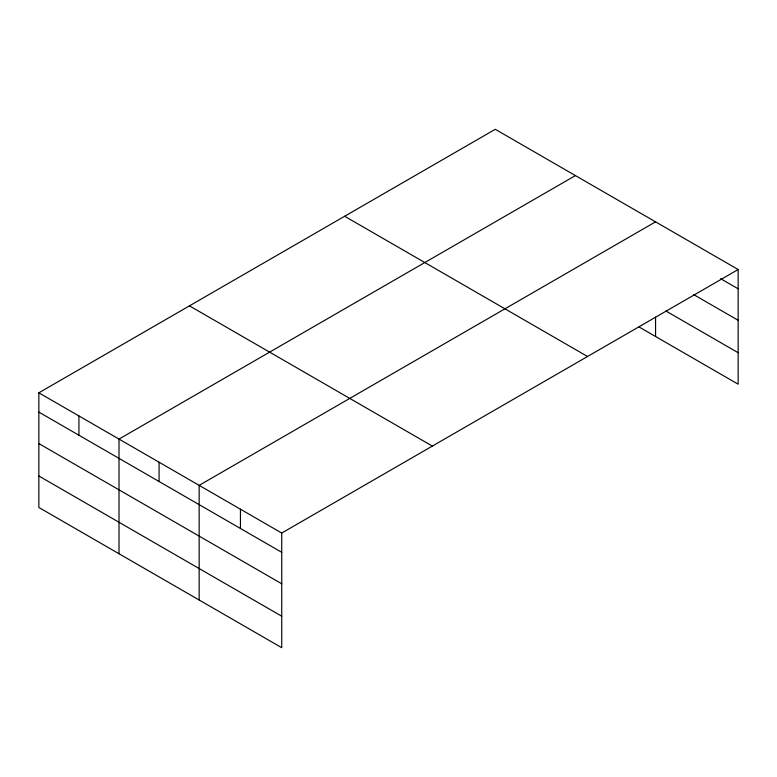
<?xml version="1.0" encoding="UTF-8"?>
<svg xmlns="http://www.w3.org/2000/svg" width="777" height="777" viewBox="0 0 777 777"><rect width="100%" height="100%" fill="white"/><g stroke="black" fill="none" stroke-linecap="round" stroke-linejoin="round"><path stroke-width="1.17" d="M738.15 269.532L495.26 129.303L38.85 392.812L38.85 507.468L281.74 647.697L281.74 533.041L738.15 269.532L738.15 384.188L639.131 327.02M575.417 175.583L119.007 439.092L119.007 553.739M655.565 221.853L199.155 485.363L199.155 600.019M720.6 278.681L738.15 288.811M693.764 294.658L738.15 320.289M665.889 310.994L738.15 352.709M344.648 216.259L587.538 356.497M189.462 305.856L432.352 446.085M38.85 392.812L281.74 533.041M38.85 412.092L281.74 552.321M38.85 443.56L281.74 583.789M38.85 475.99L281.74 616.219M655.565 317.142L655.565 336.509M240.443 509.207L240.443 528.477M159.081 462.228L159.081 481.497M78.924 415.948L78.924 435.227"/></g></svg>
